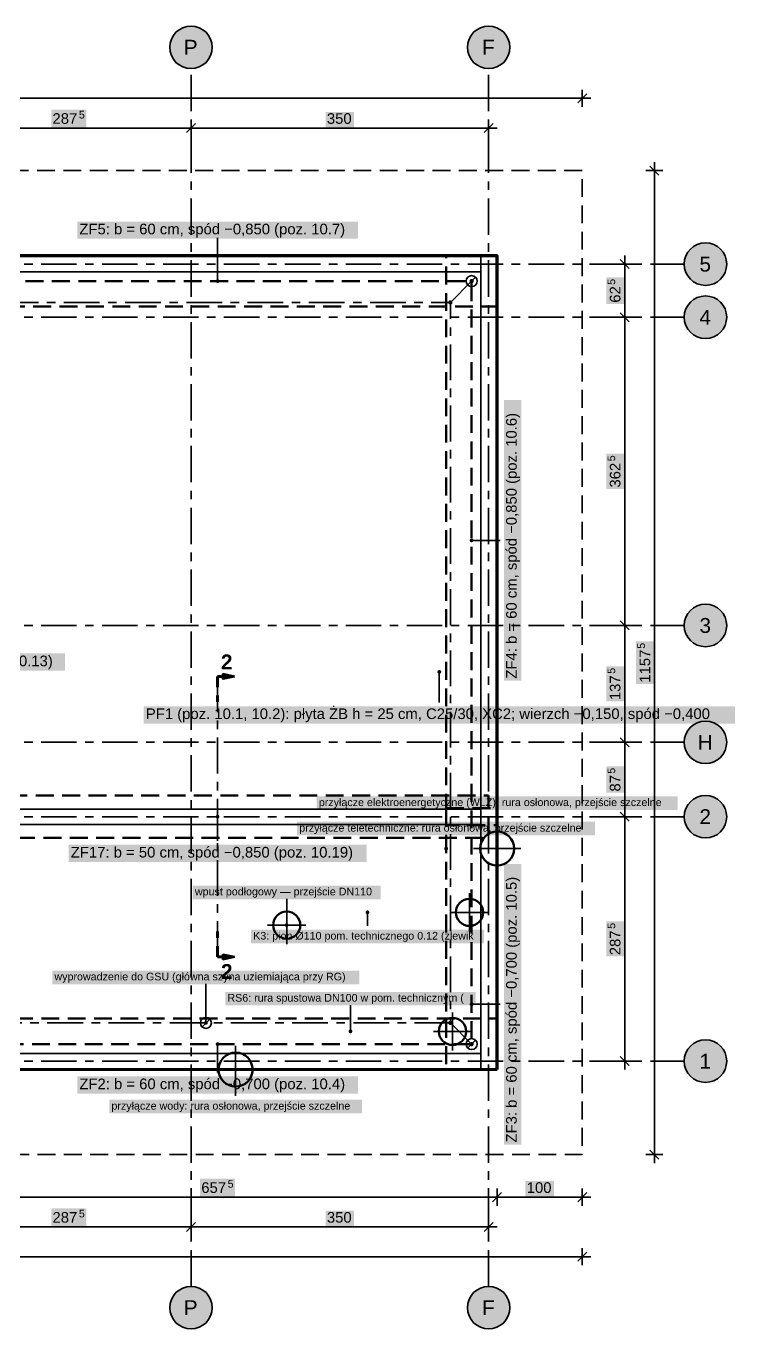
# Model space of a CAD drawing. Header units: metres. Extents: x -3.3 to 21.3, y -3.1 to 12.2.
# Drawn here: x 12.94 to 21.27, y -3.15 to 12.18 of the extents above; entities that cross this region are included whole.
import ezdxf

# ---------------------------------------------------------------- set-up
doc = ezdxf.new("R2010")
doc.units = ezdxf.units.M
for name, pattern in [('KRESKOWA', [5.25, 4.2, -1.05]), ('PUNKTOWA', [10.5, 8.4, -1.05, 0, -1.05]), ('PUNKTOWA_KROTKA', [6.3, 4.2, -1.05, 0, -1.05])]:
    doc.linetypes.add(name, pattern=pattern)
for name, color, linetype, lineweight in [('A-MASKA', 7, 'Continuous', 18), ('A-OPISY', 2, 'Continuous', 25), ('E-UZIOM', 7, 'Continuous', 25), ('K-KONSTR', 7, 'Continuous', 50), ('K-OSIE', 1, 'PUNKTOWA', 25), ('K-WYMIARY', 1, 'Continuous', 25)]:
    doc.layers.add(name, color=color, linetype=linetype, lineweight=lineweight)
doc.styles.add('PL_ARIAL', font='arial.ttf')
doc.styles.add('PL_ARIAL_B', font='arialbd.ttf')

msp = doc.modelspace()

# ---------------------------------------------------------------- hatches: boundary and pattern name
at = {"layer": 'A-MASKA', "true_color": 0xffffff}
for points in [[(13.231, 10.982), (13.644, 10.982), (13.644, 11.193), (13.231, 11.193)], [(16.458, 10.982), (16.792, 10.982), (16.792, 11.165), (16.458, 11.165)], [(13.537, 9.673), (16.838, 9.673), (16.838, 9.875), (13.537, 9.875)], [(19.968, 8.906), (19.968, 9.219), (19.758, 9.219), (19.758, 8.906)], [(18.758, 4.474), (18.758, 7.776), (18.555, 7.776), (18.555, 4.474)], [(19.968, 6.731), (19.968, 7.144), (19.758, 7.144), (19.758, 6.731)], [(20.318, 4.437), (20.318, 4.938), (20.108, 4.938), (20.108, 4.437)], [(9.905, 4.592), (13.395, 4.592), (13.395, 4.795), (9.905, 4.795)], [(19.968, 4.231), (19.968, 4.644), (19.758, 4.644), (19.758, 4.231)], [(14.319, 3.971), (21.271, 3.971), (21.271, 4.174), (14.319, 4.174)], [(19.968, 3.156), (19.968, 3.469), (19.758, 3.469), (19.758, 3.156)], [(16.353, 2.955), (20.597, 2.955), (20.597, 3.115), (16.353, 3.115)], [(16.123, 2.655), (19.627, 2.655), (19.627, 2.815), (16.123, 2.815)], [(13.436, 2.343), (16.939, 2.343), (16.939, 2.545), (13.436, 2.545)], [(18.758, -0.982), (18.758, 2.32), (18.555, 2.32), (18.555, -0.982)], [(14.896, 1.905), (17.104, 1.905), (17.104, 2.065), (14.896, 2.065)], [(15.581, 1.385), (18.319, 1.385), (18.319, 1.545), (15.581, 1.545)], [(19.968, 1.231), (19.968, 1.644), (19.758, 1.644), (19.758, 1.231)], [(13.244, 0.905), (16.856, 0.905), (16.856, 1.065), (13.244, 1.065)], [(15.278, 0.655), (18.222, 0.655), (18.222, 0.815), (15.278, 0.815)], [(13.537, -0.383), (16.838, -0.383), (16.838, -0.18), (13.537, -0.18)], [(13.914, -0.615), (16.886, -0.615), (16.886, -0.455), (13.914, -0.455)], [(14.981, -1.593), (15.394, -1.593), (15.394, -1.383), (14.981, -1.383)], [(18.808, -1.593), (19.142, -1.593), (19.142, -1.41), (18.808, -1.41)], [(13.231, -1.943), (13.644, -1.943), (13.644, -1.733), (13.231, -1.733)], [(16.458, -1.943), (16.792, -1.943), (16.792, -1.76), (16.458, -1.76)]]:
    msp.add_hatch(color=7, dxfattribs=at).paths.add_polyline_path(points)
at = {"layer": 'A-OPISY', "true_color": 0x000000}
for points in [[(15.21, 9.175), (15.209, 9.181), (15.207, 9.186), (15.203, 9.191), (15.199, 9.194), (15.193, 9.197), (15.188, 9.198), (15.182, 9.197), (15.176, 9.194), (15.172, 9.191), (15.168, 9.186), (15.166, 9.181), (15.165, 9.175), (15.166, 9.169), (15.168, 9.164), (15.172, 9.159), (15.176, 9.156), (15.182, 9.153), (15.188, 9.152), (15.193, 9.153), (15.199, 9.156), (15.203, 9.159), (15.207, 9.164), (15.209, 9.169)], [(18.198, 6.125), (18.197, 6.131), (18.194, 6.136), (18.191, 6.141), (18.186, 6.144), (18.181, 6.147), (18.175, 6.147), (18.169, 6.147), (18.164, 6.144), (18.159, 6.141), (18.156, 6.136), (18.153, 6.131), (18.152, 6.125), (18.153, 6.119), (18.156, 6.114), (18.159, 6.109), (18.164, 6.106), (18.169, 6.103), (18.175, 6.103), (18.181, 6.103), (18.186, 6.106), (18.191, 6.109), (18.194, 6.114), (18.197, 6.119)], [(17.817, 4.579), (17.817, 4.584), (17.814, 4.59), (17.811, 4.595), (17.806, 4.598), (17.801, 4.6), (17.795, 4.601), (17.789, 4.6), (17.784, 4.598), (17.779, 4.595), (17.775, 4.59), (17.773, 4.584), (17.772, 4.579), (17.773, 4.573), (17.775, 4.567), (17.779, 4.563), (17.784, 4.559), (17.789, 4.557), (17.795, 4.556), (17.801, 4.557), (17.806, 4.559), (17.811, 4.563), (17.814, 4.567), (17.817, 4.573)], [(15.387, 4.525), (15.251, 4.496), (15.251, 4.554)], [(15.21, 2.875), (15.209, 2.881), (15.207, 2.886), (15.203, 2.891), (15.199, 2.894), (15.193, 2.897), (15.188, 2.897), (15.182, 2.897), (15.176, 2.894), (15.172, 2.891), (15.168, 2.886), (15.166, 2.881), (15.165, 2.875), (15.166, 2.869), (15.168, 2.864), (15.172, 2.859), (15.176, 2.856), (15.182, 2.853), (15.188, 2.853), (15.193, 2.853), (15.199, 2.856), (15.203, 2.859), (15.207, 2.864), (15.209, 2.869)], [(17.898, 2.5), (17.897, 2.506), (17.894, 2.511), (17.891, 2.516), (17.886, 2.519), (17.881, 2.522), (17.875, 2.522), (17.869, 2.522), (17.864, 2.519), (17.859, 2.516), (17.856, 2.511), (17.853, 2.506), (17.852, 2.5), (17.853, 2.494), (17.856, 2.489), (17.859, 2.484), (17.864, 2.481), (17.869, 2.478), (17.875, 2.478), (17.881, 2.478), (17.886, 2.481), (17.891, 2.484), (17.894, 2.489), (17.897, 2.494)], [(18.498, 2.5), (18.497, 2.506), (18.494, 2.511), (18.491, 2.516), (18.486, 2.519), (18.481, 2.522), (18.475, 2.522), (18.469, 2.522), (18.464, 2.519), (18.459, 2.516), (18.456, 2.511), (18.453, 2.506), (18.453, 2.5), (18.453, 2.494), (18.456, 2.489), (18.459, 2.484), (18.464, 2.481), (18.469, 2.478), (18.475, 2.478), (18.481, 2.478), (18.486, 2.481), (18.491, 2.484), (18.494, 2.489), (18.497, 2.494)], [(16.973, 1.75), (16.972, 1.756), (16.969, 1.761), (16.966, 1.766), (16.961, 1.769), (16.956, 1.772), (16.95, 1.772), (16.944, 1.772), (16.939, 1.769), (16.934, 1.766), (16.931, 1.761), (16.928, 1.756), (16.927, 1.75), (16.928, 1.744), (16.931, 1.739), (16.934, 1.734), (16.939, 1.731), (16.944, 1.728), (16.95, 1.728), (16.956, 1.728), (16.961, 1.731), (16.966, 1.734), (16.969, 1.739), (16.972, 1.744)], [(16.023, 1.6), (16.022, 1.606), (16.019, 1.611), (16.016, 1.616), (16.011, 1.619), (16.006, 1.622), (16, 1.623), (15.994, 1.622), (15.989, 1.619), (15.984, 1.616), (15.981, 1.611), (15.978, 1.606), (15.977, 1.6), (15.978, 1.594), (15.981, 1.589), (15.984, 1.584), (15.989, 1.581), (15.994, 1.578), (16, 1.578), (16.006, 1.578), (16.011, 1.581), (16.016, 1.584), (16.019, 1.589), (16.022, 1.594)], [(15.387, 1.225), (15.251, 1.196), (15.251, 1.254)], [(18.198, 0.669), (18.197, 0.675), (18.194, 0.68), (18.191, 0.685), (18.186, 0.688), (18.181, 0.69), (18.175, 0.691), (18.169, 0.69), (18.164, 0.688), (18.159, 0.685), (18.156, 0.68), (18.153, 0.675), (18.152, 0.669), (18.153, 0.663), (18.156, 0.657), (18.159, 0.653), (18.164, 0.649), (18.169, 0.647), (18.175, 0.646), (18.181, 0.647), (18.186, 0.649), (18.191, 0.653), (18.194, 0.657), (18.197, 0.663)], [(15.072, 0.45), (15.072, 0.456), (15.069, 0.461), (15.066, 0.466), (15.061, 0.469), (15.056, 0.472), (15.05, 0.473), (15.044, 0.472), (15.039, 0.469), (15.034, 0.466), (15.031, 0.461), (15.028, 0.456), (15.027, 0.45), (15.028, 0.444), (15.031, 0.439), (15.034, 0.434), (15.039, 0.431), (15.044, 0.428), (15.05, 0.428), (15.056, 0.428), (15.061, 0.431), (15.066, 0.434), (15.069, 0.439), (15.072, 0.444)], [(16.773, 0.35), (16.772, 0.356), (16.769, 0.361), (16.766, 0.366), (16.761, 0.369), (16.756, 0.372), (16.75, 0.372), (16.744, 0.372), (16.739, 0.369), (16.734, 0.366), (16.731, 0.361), (16.728, 0.356), (16.727, 0.35), (16.728, 0.344), (16.731, 0.339), (16.734, 0.334), (16.739, 0.331), (16.744, 0.328), (16.75, 0.327), (16.756, 0.328), (16.761, 0.331), (16.766, 0.334), (16.769, 0.339), (16.772, 0.344)], [(15.21, 0.2), (15.209, 0.206), (15.207, 0.211), (15.203, 0.216), (15.199, 0.219), (15.193, 0.222), (15.188, 0.223), (15.182, 0.222), (15.176, 0.219), (15.172, 0.216), (15.168, 0.211), (15.166, 0.206), (15.165, 0.2), (15.166, 0.194), (15.168, 0.189), (15.172, 0.184), (15.176, 0.181), (15.182, 0.178), (15.188, 0.178), (15.193, 0.178), (15.199, 0.181), (15.203, 0.184), (15.207, 0.189), (15.209, 0.194)], [(15.423, -0.1), (15.422, -0.094), (15.419, -0.089), (15.416, -0.084), (15.411, -0.081), (15.406, -0.078), (15.4, -0.077), (15.394, -0.078), (15.389, -0.081), (15.384, -0.084), (15.381, -0.089), (15.378, -0.094), (15.377, -0.1), (15.378, -0.106), (15.381, -0.111), (15.384, -0.116), (15.389, -0.119), (15.394, -0.122), (15.4, -0.123), (15.406, -0.122), (15.411, -0.119), (15.416, -0.116), (15.419, -0.111), (15.422, -0.106)]]:
    msp.add_hatch(color=7, dxfattribs=at).paths.add_polyline_path(points)
at = {"layer": 'E-UZIOM', "true_color": 0xb0006a}
for points in [[(18.2, 9.175), (18.199, 9.181), (18.197, 9.187), (18.193, 9.193), (18.188, 9.197), (18.181, 9.199), (18.175, 9.2), (18.169, 9.199), (18.163, 9.197), (18.157, 9.193), (18.153, 9.187), (18.151, 9.181), (18.15, 9.175), (18.151, 9.169), (18.153, 9.162), (18.157, 9.157), (18.163, 9.153), (18.169, 9.151), (18.175, 9.15), (18.181, 9.151), (18.188, 9.153), (18.193, 9.157), (18.197, 9.162), (18.199, 9.169)], [(17.95, 8.925), (17.949, 8.931), (17.947, 8.937), (17.943, 8.943), (17.938, 8.947), (17.931, 8.949), (17.925, 8.95), (17.919, 8.949), (17.913, 8.947), (17.907, 8.943), (17.903, 8.937), (17.901, 8.931), (17.9, 8.925), (17.901, 8.919), (17.903, 8.912), (17.907, 8.907), (17.913, 8.903), (17.919, 8.901), (17.925, 8.9), (17.931, 8.901), (17.938, 8.903), (17.943, 8.907), (17.947, 8.912), (17.949, 8.919)], [(17.95, 0.45), (17.949, 0.456), (17.947, 0.463), (17.943, 0.468), (17.938, 0.472), (17.931, 0.474), (17.925, 0.475), (17.919, 0.474), (17.913, 0.472), (17.907, 0.468), (17.903, 0.463), (17.901, 0.456), (17.9, 0.45), (17.901, 0.444), (17.903, 0.438), (17.907, 0.432), (17.913, 0.428), (17.919, 0.426), (17.925, 0.425), (17.931, 0.426), (17.938, 0.428), (17.943, 0.432), (17.947, 0.438), (17.949, 0.444)], [(18.2, 0.2), (18.199, 0.206), (18.197, 0.213), (18.193, 0.218), (18.188, 0.222), (18.181, 0.224), (18.175, 0.225), (18.169, 0.224), (18.163, 0.222), (18.157, 0.218), (18.153, 0.213), (18.151, 0.206), (18.15, 0.2), (18.151, 0.194), (18.153, 0.188), (18.157, 0.182), (18.163, 0.178), (18.169, 0.176), (18.175, 0.175), (18.181, 0.176), (18.188, 0.178), (18.193, 0.182), (18.197, 0.188), (18.199, 0.194)]]:
    msp.add_hatch(color=7, dxfattribs=at).paths.add_polyline_path(points)
at = {"layer": 'K-OSIE', "true_color": 0xffffff}
for points in [[(15.125, 11.925), (15.123, 11.958), (15.116, 11.99), (15.106, 12.021), (15.092, 12.05), (15.073, 12.077), (15.052, 12.102), (15.027, 12.123), (15, 12.142), (14.971, 12.156), (14.94, 12.166), (14.908, 12.173), (14.875, 12.175), (14.842, 12.173), (14.81, 12.166), (14.779, 12.156), (14.75, 12.142), (14.723, 12.123), (14.698, 12.102), (14.677, 12.077), (14.658, 12.05), (14.644, 12.021), (14.634, 11.99), (14.627, 11.958), (14.625, 11.925), (14.627, 11.892), (14.634, 11.86), (14.644, 11.829), (14.658, 11.8), (14.677, 11.773), (14.698, 11.748), (14.723, 11.727), (14.75, 11.708), (14.779, 11.694), (14.81, 11.684), (14.842, 11.677), (14.875, 11.675), (14.908, 11.677), (14.94, 11.684), (14.971, 11.694), (15, 11.708), (15.027, 11.727), (15.052, 11.748), (15.073, 11.773), (15.092, 11.8), (15.106, 11.829), (15.116, 11.86), (15.123, 11.892)], [(18.625, 11.925), (18.623, 11.958), (18.616, 11.99), (18.606, 12.021), (18.592, 12.05), (18.573, 12.077), (18.552, 12.102), (18.527, 12.123), (18.5, 12.142), (18.471, 12.156), (18.44, 12.166), (18.408, 12.173), (18.375, 12.175), (18.342, 12.173), (18.31, 12.166), (18.279, 12.156), (18.25, 12.142), (18.223, 12.123), (18.198, 12.102), (18.177, 12.077), (18.158, 12.05), (18.144, 12.021), (18.134, 11.99), (18.127, 11.958), (18.125, 11.925), (18.127, 11.892), (18.134, 11.86), (18.144, 11.829), (18.158, 11.8), (18.177, 11.773), (18.198, 11.748), (18.223, 11.727), (18.25, 11.708), (18.279, 11.694), (18.31, 11.684), (18.342, 11.677), (18.375, 11.675), (18.408, 11.677), (18.44, 11.684), (18.471, 11.694), (18.5, 11.708), (18.527, 11.727), (18.552, 11.748), (18.573, 11.773), (18.592, 11.8), (18.606, 11.829), (18.616, 11.86), (18.623, 11.892)], [(21.175, 9.375), (21.173, 9.408), (21.166, 9.44), (21.156, 9.471), (21.142, 9.5), (21.123, 9.527), (21.102, 9.552), (21.077, 9.573), (21.05, 9.592), (21.021, 9.606), (20.99, 9.616), (20.958, 9.623), (20.925, 9.625), (20.892, 9.623), (20.86, 9.616), (20.829, 9.606), (20.8, 9.592), (20.773, 9.573), (20.748, 9.552), (20.727, 9.527), (20.708, 9.5), (20.694, 9.471), (20.684, 9.44), (20.677, 9.408), (20.675, 9.375), (20.677, 9.342), (20.684, 9.31), (20.694, 9.279), (20.708, 9.25), (20.727, 9.223), (20.748, 9.198), (20.773, 9.177), (20.8, 9.158), (20.829, 9.144), (20.86, 9.134), (20.892, 9.127), (20.925, 9.125), (20.958, 9.127), (20.99, 9.134), (21.021, 9.144), (21.05, 9.158), (21.077, 9.177), (21.102, 9.198), (21.123, 9.223), (21.142, 9.25), (21.156, 9.279), (21.166, 9.31), (21.173, 9.342)], [(21.175, 8.75), (21.173, 8.783), (21.166, 8.815), (21.156, 8.846), (21.142, 8.875), (21.123, 8.902), (21.102, 8.927), (21.077, 8.948), (21.05, 8.967), (21.021, 8.981), (20.99, 8.991), (20.958, 8.998), (20.925, 9), (20.892, 8.998), (20.86, 8.991), (20.829, 8.981), (20.8, 8.967), (20.773, 8.948), (20.748, 8.927), (20.727, 8.902), (20.708, 8.875), (20.694, 8.846), (20.684, 8.815), (20.677, 8.783), (20.675, 8.75), (20.677, 8.717), (20.684, 8.685), (20.694, 8.654), (20.708, 8.625), (20.727, 8.598), (20.748, 8.573), (20.773, 8.552), (20.8, 8.533), (20.829, 8.519), (20.86, 8.509), (20.892, 8.502), (20.925, 8.5), (20.958, 8.502), (20.99, 8.509), (21.021, 8.519), (21.05, 8.533), (21.077, 8.552), (21.102, 8.573), (21.123, 8.598), (21.142, 8.625), (21.156, 8.654), (21.166, 8.685), (21.173, 8.717)], [(21.175, 5.125), (21.173, 5.158), (21.166, 5.19), (21.156, 5.221), (21.142, 5.25), (21.123, 5.277), (21.102, 5.302), (21.077, 5.323), (21.05, 5.342), (21.021, 5.356), (20.99, 5.366), (20.958, 5.373), (20.925, 5.375), (20.892, 5.373), (20.86, 5.366), (20.829, 5.356), (20.8, 5.342), (20.773, 5.323), (20.748, 5.302), (20.727, 5.277), (20.708, 5.25), (20.694, 5.221), (20.684, 5.19), (20.677, 5.158), (20.675, 5.125), (20.677, 5.092), (20.684, 5.06), (20.694, 5.029), (20.708, 5), (20.727, 4.973), (20.748, 4.948), (20.773, 4.927), (20.8, 4.908), (20.829, 4.894), (20.86, 4.884), (20.892, 4.877), (20.925, 4.875), (20.958, 4.877), (20.99, 4.884), (21.021, 4.894), (21.05, 4.908), (21.077, 4.927), (21.102, 4.948), (21.123, 4.973), (21.142, 5), (21.156, 5.029), (21.166, 5.06), (21.173, 5.092)], [(21.175, 3.75), (21.173, 3.783), (21.166, 3.815), (21.156, 3.846), (21.142, 3.875), (21.123, 3.902), (21.102, 3.927), (21.077, 3.948), (21.05, 3.967), (21.021, 3.981), (20.99, 3.991), (20.958, 3.998), (20.925, 4), (20.892, 3.998), (20.86, 3.991), (20.829, 3.981), (20.8, 3.967), (20.773, 3.948), (20.748, 3.927), (20.727, 3.902), (20.708, 3.875), (20.694, 3.846), (20.684, 3.815), (20.677, 3.783), (20.675, 3.75), (20.677, 3.717), (20.684, 3.685), (20.694, 3.654), (20.708, 3.625), (20.727, 3.598), (20.748, 3.573), (20.773, 3.552), (20.8, 3.533), (20.829, 3.519), (20.86, 3.509), (20.892, 3.502), (20.925, 3.5), (20.958, 3.502), (20.99, 3.509), (21.021, 3.519), (21.05, 3.533), (21.077, 3.552), (21.102, 3.573), (21.123, 3.598), (21.142, 3.625), (21.156, 3.654), (21.166, 3.685), (21.173, 3.717)], [(21.175, 2.875), (21.173, 2.908), (21.166, 2.94), (21.156, 2.971), (21.142, 3), (21.123, 3.027), (21.102, 3.052), (21.077, 3.073), (21.05, 3.092), (21.021, 3.106), (20.99, 3.116), (20.958, 3.123), (20.925, 3.125), (20.892, 3.123), (20.86, 3.116), (20.829, 3.106), (20.8, 3.092), (20.773, 3.073), (20.748, 3.052), (20.727, 3.027), (20.708, 3), (20.694, 2.971), (20.684, 2.94), (20.677, 2.908), (20.675, 2.875), (20.677, 2.842), (20.684, 2.81), (20.694, 2.779), (20.708, 2.75), (20.727, 2.723), (20.748, 2.698), (20.773, 2.677), (20.8, 2.658), (20.829, 2.644), (20.86, 2.634), (20.892, 2.627), (20.925, 2.625), (20.958, 2.627), (20.99, 2.634), (21.021, 2.644), (21.05, 2.658), (21.077, 2.677), (21.102, 2.698), (21.123, 2.723), (21.142, 2.75), (21.156, 2.779), (21.166, 2.81), (21.173, 2.842)], [(21.175, 0), (21.173, 0.033), (21.166, 0.065), (21.156, 0.096), (21.142, 0.125), (21.123, 0.152), (21.102, 0.177), (21.077, 0.198), (21.05, 0.217), (21.021, 0.231), (20.99, 0.241), (20.958, 0.248), (20.925, 0.25), (20.892, 0.248), (20.86, 0.241), (20.829, 0.231), (20.8, 0.217), (20.773, 0.198), (20.748, 0.177), (20.727, 0.152), (20.708, 0.125), (20.694, 0.096), (20.684, 0.065), (20.677, 0.033), (20.675, 0), (20.677, -0.033), (20.684, -0.065), (20.694, -0.096), (20.708, -0.125), (20.727, -0.152), (20.748, -0.177), (20.773, -0.198), (20.8, -0.217), (20.829, -0.231), (20.86, -0.241), (20.892, -0.248), (20.925, -0.25), (20.958, -0.248), (20.99, -0.241), (21.021, -0.231), (21.05, -0.217), (21.077, -0.198), (21.102, -0.177), (21.123, -0.152), (21.142, -0.125), (21.156, -0.096), (21.166, -0.065), (21.173, -0.033)], [(15.125, -2.9), (15.123, -2.867), (15.116, -2.835), (15.106, -2.804), (15.092, -2.775), (15.073, -2.748), (15.052, -2.723), (15.027, -2.702), (15, -2.683), (14.971, -2.669), (14.94, -2.659), (14.908, -2.652), (14.875, -2.65), (14.842, -2.652), (14.81, -2.659), (14.779, -2.669), (14.75, -2.683), (14.723, -2.702), (14.698, -2.723), (14.677, -2.748), (14.658, -2.775), (14.644, -2.804), (14.634, -2.835), (14.627, -2.867), (14.625, -2.9), (14.627, -2.933), (14.634, -2.965), (14.644, -2.996), (14.658, -3.025), (14.677, -3.052), (14.698, -3.077), (14.723, -3.098), (14.75, -3.117), (14.779, -3.131), (14.81, -3.141), (14.842, -3.148), (14.875, -3.15), (14.908, -3.148), (14.94, -3.141), (14.971, -3.131), (15, -3.117), (15.027, -3.098), (15.052, -3.077), (15.073, -3.052), (15.092, -3.025), (15.106, -2.996), (15.116, -2.965), (15.123, -2.933)], [(18.625, -2.9), (18.623, -2.867), (18.616, -2.835), (18.606, -2.804), (18.592, -2.775), (18.573, -2.748), (18.552, -2.723), (18.527, -2.702), (18.5, -2.683), (18.471, -2.669), (18.44, -2.659), (18.408, -2.652), (18.375, -2.65), (18.342, -2.652), (18.31, -2.659), (18.279, -2.669), (18.25, -2.683), (18.223, -2.702), (18.198, -2.723), (18.177, -2.748), (18.158, -2.775), (18.144, -2.804), (18.134, -2.835), (18.127, -2.867), (18.125, -2.9), (18.127, -2.933), (18.134, -2.965), (18.144, -2.996), (18.158, -3.025), (18.177, -3.052), (18.198, -3.077), (18.223, -3.098), (18.25, -3.117), (18.279, -3.131), (18.31, -3.141), (18.342, -3.148), (18.375, -3.15), (18.408, -3.148), (18.44, -3.141), (18.471, -3.131), (18.5, -3.117), (18.527, -3.098), (18.552, -3.077), (18.573, -3.052), (18.592, -3.025), (18.606, -2.996), (18.616, -2.965), (18.623, -2.933)]]:
    msp.add_hatch(color=7, dxfattribs=at).paths.add_polyline_path(points)

# ---------------------------------------------------------------- linework, layer by layer
at = {"layer": 'A-OPISY', "lineweight": 35, "ltscale": 0.05}
for points in [[(15.188, 9.175), (15.188, 9.685)], [(18.175, 6.125), (18.51, 6.125)], [(17.795, 4.579), (17.795, 4.219)], [(18.475, 2.5), (18.475, 2.96)], [(15.188, 2.875), (15.188, 2.59)], [(17.875, 2.5), (17.875, 2.66)], [(16, 1.6), (16, 1.91)], [(16.95, 1.75), (16.95, 1.59)], [(15.05, 0.45), (15.05, 0.91)], [(16.75, 0.35), (16.75, 0.66)], [(18.175, 0.669), (18.51, 0.669)], [(15.188, 0.2), (15.188, -0.135)], [(15.4, -0.1), (15.4, -0.41)]]:
    msp.add_lwpolyline(points, dxfattribs=at)
at = {"layer": 'A-OPISY', "linetype": 'PUNKTOWA', "lineweight": 35, "ltscale": 0.05, "flags": 128}
msp.add_lwpolyline([(15.188, 4.525), (15.188, 1.225)], dxfattribs=at)
at = {"layer": 'A-OPISY', "linetype": 'PUNKTOWA_KROTKA', "lineweight": 70, "ltscale": 0.03, "flags": 128}
for points in [[(15.188, 4.525), (15.188, 4.225)], [(15.188, 1.225), (15.188, 1.525)]]:
    msp.add_lwpolyline(points, dxfattribs=at)
at = {"layer": 'A-OPISY', "linetype": 'Continuous', "lineweight": 70, "ltscale": 0.05, "flags": 128}
for points in [[(15.188, 4.525), (15.262, 4.525)], [(15.188, 1.225), (15.262, 1.225)]]:
    msp.add_lwpolyline(points, dxfattribs=at)
at = {"layer": 'A-OPISY', "lineweight": 50, "ltscale": 0.05}
for points in [[(15.387, 4.525), (15.251, 4.496), (15.251, 4.554)], [(15.387, 1.225), (15.251, 1.196), (15.251, 1.254)]]:
    msp.add_lwpolyline(points, close=True, dxfattribs=at)
at = {"layer": 'E-UZIOM', "lineweight": 35, "ltscale": 0.05, "true_color": 0xb0006a}
for points in [[(18.13, 9.13), (18.22, 9.22)], [(18.175, 9.175), (17.925, 8.925)], [(15.005, 0.405), (15.095, 0.495)], [(18.175, 0.2), (17.925, 0.45)], [(18.13, 0.155), (18.22, 0.245)]]:
    msp.add_lwpolyline(points, dxfattribs=at)
at = {"layer": 'E-UZIOM', "linetype": 'KRESKOWA', "lineweight": 50, "ltscale": 0.05, "true_color": 0xb0006a, "flags": 128}
msp.add_lwpolyline([(18.175, 0.2), (0.2, 0.2), (0.2, 8.55), (12.2, 8.55), (12.2, 9.175), (18.175, 9.175)], close=True, dxfattribs=at)
at = {"layer": 'E-UZIOM', "linetype": 'PUNKTOWA', "lineweight": 35, "ltscale": 0.05, "true_color": 0xb0006a, "flags": 128}
msp.add_lwpolyline([(17.925, 0.45), (0.45, 0.45), (0.45, 8.3), (12.45, 8.3), (12.45, 8.925), (17.925, 8.925)], close=True, dxfattribs=at)
at = {"layer": 'E-UZIOM', "lineweight": 35, "ltscale": 0.05, "true_color": 0xb0006a}
for centre in [(18.175, 9.175), (15.05, 0.45), (18.175, 0.2)]:
    msp.add_circle(centre, 0.065, dxfattribs=at)
at = {"layer": 'K-KONSTR', "linetype": 'KRESKOWA', "lineweight": 35, "ltscale": 0.05, "flags": 128}
msp.add_lwpolyline([(10.9, 9.85), (10.9, 10.475), (19.475, 10.475), (19.475, -1.1), (-1.1, -1.1), (-1.1, 9.85)], close=True, dxfattribs=at)
at = {"layer": 'K-KONSTR', "lineweight": 70, "ltscale": 0.05}
msp.add_lwpolyline([(18.475, -0.1), (-0.1, -0.1), (-0.1, 8.85), (11.9, 8.85), (11.9, 9.475), (18.475, 9.475), (18.475, 2.875)], close=True, dxfattribs=at)
at = {"layer": 'K-KONSTR', "linetype": 'KRESKOWA', "lineweight": 50, "ltscale": 0.05, "flags": 128}
for points in [[(11.9, 8.875), (11.9, 9.475), (18.475, 9.475), (18.475, 8.875)], [(17.875, 9.475), (18.475, 9.475), (18.475, 2.775), (17.875, 2.775)], [(12, 2.625), (12, 3.125), (18.375, 3.125), (18.375, 2.625)], [(17.875, 2.975), (18.475, 2.975), (18.475, -0.1), (17.875, -0.1)], [(18.475, 0.5), (18.475, -0.1), (11.9, -0.1), (11.9, 0.5)]]:
    msp.add_lwpolyline(points, close=True, dxfattribs=at)
at = {"layer": 'K-KONSTR', "lineweight": 35, "ltscale": 0.05}
for points in [[(11.91, 9.285), (18.285, 9.285), (18.285, 9.465), (11.91, 9.465)], [(18.285, -0.09), (18.465, -0.09), (18.465, 9.465), (18.285, 9.465)], [(12.09, 2.785), (18.285, 2.785), (18.285, 2.965), (12.09, 2.965)], [(18.285, 0.09), (12, 0.09), (12, -0.09), (18.285, -0.09)]]:
    msp.add_lwpolyline(points, close=True, dxfattribs=at)
for points in [[(18.475, 2.22), (18.475, 2.78)], [(18.475, 2.22), (18.475, 2.78)], [(18.195, 2.5), (18.755, 2.5)], [(18.195, 2.5), (18.755, 2.5)], [(18.15, 1.526), (18.15, 1.974)], [(16, 1.376), (16, 1.824)], [(17.926, 1.75), (18.374, 1.75)], [(15.776, 1.6), (16.224, 1.6)], [(17.95, 0.126), (17.95, 0.574)], [(17.726, 0.35), (18.174, 0.35)], [(15.4, -0.38), (15.4, 0.18)], [(15.12, -0.1), (15.68, -0.1)]]:
    msp.add_lwpolyline(points, dxfattribs=at)
at = {"layer": 'K-KONSTR', "lineweight": 50, "ltscale": 0.05}
for centre, radius in [((18.475, 2.5), 0.2), ((18.475, 2.5), 0.2), ((18.15, 1.75), 0.16), ((16, 1.6), 0.16), ((17.95, 0.35), 0.16), ((15.4, -0.1), 0.2)]:
    msp.add_circle(centre, radius, dxfattribs=at)
at = {"layer": 'K-OSIE', "linetype": 'PUNKTOWA', "lineweight": 35, "ltscale": 0.050906, "flags": 128}
for points in [[(14.875, -2.65), (14.875, 11.675)], [(18.375, -2.65), (18.375, 11.675)]]:
    msp.add_lwpolyline(points, dxfattribs=at)
at = {"layer": 'K-OSIE', "linetype": 'PUNKTOWA', "lineweight": 35, "ltscale": 0.049585, "flags": 128}
for points in [[(-2.65, 9.375), (20.675, 9.375)], [(-2.65, 8.75), (20.675, 8.75)], [(-2.65, 5.125), (20.675, 5.125)], [(-2.65, 3.75), (20.675, 3.75)], [(-2.65, 2.875), (20.675, 2.875)], [(-2.65, 0), (20.675, 0)]]:
    msp.add_lwpolyline(points, dxfattribs=at)
at = {"layer": 'K-OSIE', "linetype": 'Continuous', "lineweight": 35, "ltscale": 0.05}
for centre in [(14.875, 11.925), (18.375, 11.925), (20.925, 9.375), (20.925, 8.75), (20.925, 5.125), (20.925, 3.75), (20.925, 2.875), (20.925, 0), (14.875, -2.9), (18.375, -2.9)]:
    msp.add_circle(centre, 0.25, dxfattribs=at)
at = {"layer": 'K-WYMIARY', "lineweight": 35, "ltscale": 0.05}
for points in [[(19.422, 11.272), (19.528, 11.378)], [(19.475, 11.225), (19.475, 11.425)], [(-1.2, 11.325), (19.575, 11.325)], [(14.875, 10.875), (14.875, 11.075)], [(18.375, 10.875), (18.375, 11.075)], [(-1.1, 10.975), (18.475, 10.975)], [(14.822, 10.922), (14.928, 11.028)], [(18.322, 10.922), (18.428, 11.028)], [(20.325, -1.2), (20.325, 10.575)], [(20.225, 10.475), (20.425, 10.475)], [(20.378, 10.422), (20.272, 10.528)], [(19.875, 9.375), (20.075, 9.375)], [(20.028, 9.322), (19.922, 9.428)], [(19.975, -0.1), (19.975, 9.475)], [(19.875, 8.75), (20.075, 8.75)], [(20.028, 8.697), (19.922, 8.803)], [(19.875, 5.125), (20.075, 5.125)], [(20.028, 5.072), (19.922, 5.178)], [(19.875, 3.75), (20.075, 3.75)], [(20.028, 3.697), (19.922, 3.803)], [(20.028, 2.822), (19.922, 2.928)], [(19.875, 2.875), (20.075, 2.875)], [(19.875, 0), (20.075, 0)], [(20.028, -0.053), (19.922, 0.053)], [(20.378, -1.153), (20.272, -1.047)], [(20.225, -1.1), (20.425, -1.1)], [(18.475, -1.5), (18.475, -1.7)], [(19.475, -1.5), (19.475, -1.7)], [(-1.2, -1.6), (19.575, -1.6)], [(18.422, -1.653), (18.528, -1.547)], [(19.422, -1.653), (19.528, -1.547)], [(-1.1, -1.95), (18.475, -1.95)], [(14.822, -2.003), (14.928, -1.897)], [(14.875, -1.85), (14.875, -2.05)], [(18.322, -2.003), (18.428, -1.897)], [(18.375, -1.85), (18.375, -2.05)], [(19.422, -2.353), (19.528, -2.247)], [(19.475, -2.2), (19.475, -2.4)], [(-1.2, -2.3), (19.575, -2.3)]]:
    msp.add_lwpolyline(points, dxfattribs=at)

# ---------------------------------------------------------------- texts
at = {"layer": 'A-OPISY'}
for s, height, style, p in [('ZF5: b = 60 cm, spód −0,850 (poz. 10.7)', 0.125, 'PL_ARIAL', (13.562, 9.725)), ('ZF11: b = 50 cm, spód −0,850 (poz. 10.13)', 0.125, 'PL_ARIAL', (9.93, 4.645)), ('2', 0.175, 'PL_ARIAL_B', (15.227, 4.608)), ('PF1 (poz. 10.1, 10.2): płyta ŻB h = 25 cm, C25/30, XC2; wierzch −0,150, spód −0,400', 0.125, 'PL_ARIAL', (14.344, 4.024)), ('przyłącze elektroenergetyczne (WLZ): rura osłonowa, przejście szczelne', 0.09, 'PL_ARIAL', (16.378, 3)), ('przyłącze teletechniczne: rura osłonowa, przejście szczelne', 0.09, 'PL_ARIAL', (16.148, 2.7)), ('ZF17: b = 50 cm, spód −0,850 (poz. 10.19)', 0.125, 'PL_ARIAL', (13.461, 2.395)), ('wpust podłogowy — przejście DN110', 0.09, 'PL_ARIAL', (14.921, 1.95)), ('K3: pion Ø110 pom. technicznego 0.12 (zlewik', 0.09, 'PL_ARIAL', (15.606, 1.43)), ('2', 0.175, 'PL_ARIAL_B', (15.227, 0.967)), ('wyprowadzenie do GSU (główna szyna uziemiająca przy RG)', 0.09, 'PL_ARIAL', (13.269, 0.95)), ('RS6: rura spustowa DN100 w pom. technicznym (', 0.09, 'PL_ARIAL', (15.303, 0.7)), ('ZF2: b = 60 cm, spód −0,700 (poz. 10.4)', 0.125, 'PL_ARIAL', (13.562, -0.33)), ('przyłącze wody: rura osłonowa, przejście szczelne', 0.09, 'PL_ARIAL', (13.939, -0.57))]:
    msp.add_text(s, height=height, dxfattribs=dict(at, style=style)).set_placement(p)
at = {"layer": 'A-OPISY', "style": 'PL_ARIAL'}
for s, p in [('ZF4: b = 60 cm, spód −0,850 (poz. 10.6)', (18.705, 4.499)), ('ZF3: b = 60 cm, spód −0,700 (poz. 10.5)', (18.705, -0.957))]:
    msp.add_text(s, height=0.125, rotation=90, dxfattribs=at).set_placement(p)
at = {"layer": 'K-OSIE', "style": 'PL_ARIAL'}
for s, p in [('P', (14.79, 11.838)), ('F', (18.297, 11.838)), ('5', (20.854, 9.287)), ('4', (20.854, 8.662)), ('3', (20.854, 5.037)), ('H', (20.833, 3.663)), ('2', (20.854, 2.788)), ('1', (20.854, -0.088)), ('P', (14.79, -2.987)), ('F', (18.297, -2.987))]:
    msp.add_text(s, height=0.175, dxfattribs=at).set_placement(p)
at = {"layer": 'K-WYMIARY', "style": 'PL_ARIAL'}
for s, height, p in [('287', 0.125, (13.246, 11.025)), ('5', 0.09, (13.556, 11.088)), ('350', 0.125, (16.473, 11.025)), ('657', 0.125, (14.996, -1.55)), ('5', 0.09, (15.306, -1.488)), ('100', 0.125, (18.823, -1.55)), ('287', 0.125, (13.246, -1.9)), ('5', 0.09, (13.556, -1.838)), ('350', 0.125, (16.473, -1.9))]:
    msp.add_text(s, height=height, dxfattribs=at).set_placement(p)
for s, height, p in [('5', 0.09, (19.863, 9.131)), ('62', 0.125, (19.925, 8.921)), ('5', 0.09, (19.863, 7.056)), ('362', 0.125, (19.925, 6.746)), ('5', 0.09, (20.213, 4.85)), ('1157', 0.125, (20.275, 4.452)), ('5', 0.09, (19.863, 4.556)), ('137', 0.125, (19.925, 4.246)), ('5', 0.09, (19.863, 3.381)), ('87', 0.125, (19.925, 3.171)), ('5', 0.09, (19.863, 1.556)), ('287', 0.125, (19.925, 1.246))]:
    msp.add_text(s, height=height, rotation=90, dxfattribs=at).set_placement(p)

doc.saveas('drawing.dxf')
